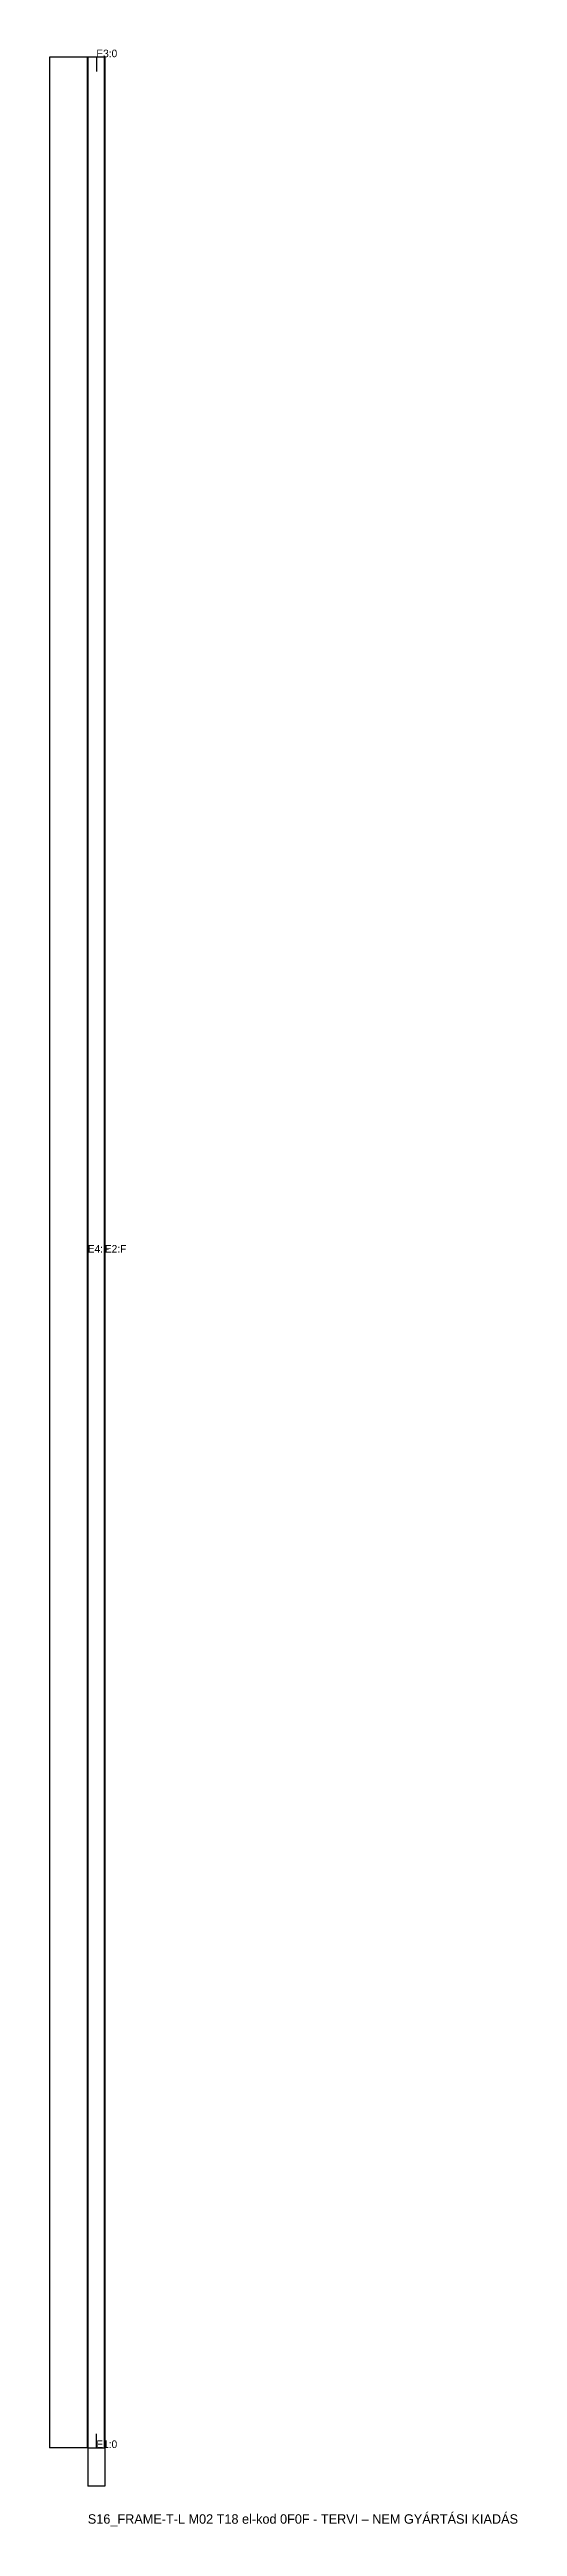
# Model space of a CAD drawing. Header units: millimetres. Extents: x -40 to 453, y -83 to 2533.
import ezdxf

# ---------------------------------------------------------------- set-up
doc = ezdxf.new("R2010")
doc.units = ezdxf.units.MM
for name, color, linetype in [('ELZARAS', 1, 'Continuous'), ('FURAT_EL', 3, 'Continuous'), ('KONTUR', 7, 'Continuous'), ('MERET', 8, 'Continuous'), ('SZOVEG', 7, 'Continuous')]:
    doc.layers.add(name, color=color, linetype=linetype)
doc.styles.add('OpenSansCondensed-Light', font='OpenSansCondensed-Light.ttf')
doc.dimstyles.new('EZDXF', dxfattribs={"dimtxt": 0.25, "dimasz": 0.175, "dimexe": 0.375, "dimexo": 0.125, "dimgap": 0.1, "dimtad": 1, "dimlfac": 100, "dimzin": 12, "dimdsep": 46, "dimtxsty": 'OpenSansCondensed-Light', "dimblk": 'ARCHTICK', "dimcen": 2.5, "dimazin": 3, "dimtfac": 0.5, "dimtmove": 2, "dimatfit": 3})

# ---------------------------------------------------------------- blocks, each defined once
blk = doc.blocks.new('_ARCHTICK')
at = {"color": 0, "linetype": 'BYBLOCK', "const_width": 0.15}
blk.add_lwpolyline([(-0.5, -0.5), (0.5, 0.5)], dxfattribs=at)

msp = doc.modelspace()

# ---------------------------------------------------------------- linework, layer by layer
at = {"layer": 'ELZARAS', "lineweight": 70}
for p, q in [((0, 0), (0, 2525)), ((18, 0), (18, 2525))]:
    msp.add_line(p, q, dxfattribs=at)
at = {"layer": 'FURAT_EL'}
for p, q in [((9, 2525), (9, 2510)), ((9, 0), (9, 15))]:
    msp.add_line(p, q, dxfattribs=at)
at = {"layer": 'KONTUR'}
msp.add_lwpolyline([(0, 0), (18, 0), (18, 2525), (0, 2525)], close=True, dxfattribs=at)

# ---------------------------------------------------------------- texts
at = {"layer": 'SZOVEG'}
for s, height, p in [('E3:0', 8, (9, 2525)), ('E4:F', 8, (0, 1262.5)), ('E2:F', 8, (18, 1262.5)), ('E1:0', 8, (9, 0)), ('S16_FRAME-T-L M02 T18 el-kod 0F0F - TERVI – NEM GYÁRTÁSI KIADÁS', 10, (0, -80))]:
    msp.add_text(s, height=height, dxfattribs=at).set_placement(p)

# ---------------------------------------------------------------- dimensions: what is measured, and where the dimension line sits
at = {"layer": 'MERET'}
msp.add_linear_dim(base=(-40, 0), p1=(0, 0), p2=(0, 2525), angle=90, dimstyle='EZDXF', dxfattribs=at).render()
msp.add_linear_dim(base=(0, -40), p1=(0, 0), p2=(18, 0), dimstyle='EZDXF', dxfattribs=at).render()

doc.saveas('drawing.dxf')
